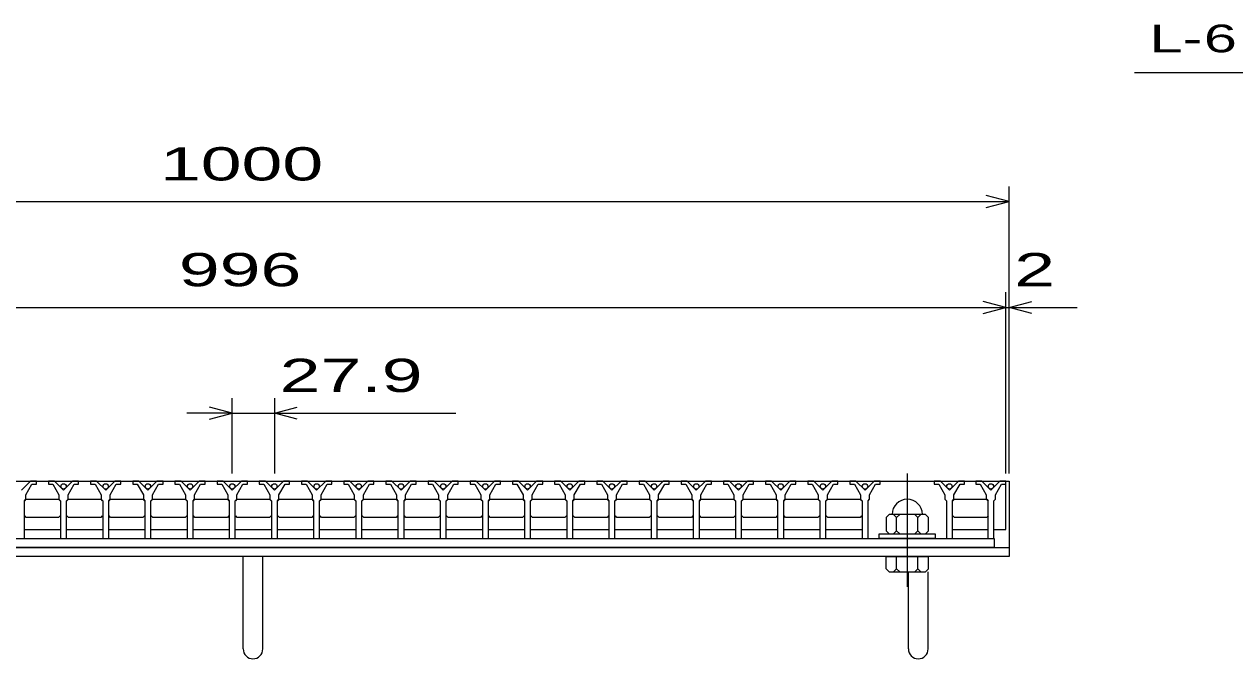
# Model space of a CAD drawing. Units: millimetres, scale not verified. Extents: x -1820 to 1731, y -1282 to 1054.
# Drawn here: x -1001 to -201, y -640 to -220 of the extents above; entities that cross this region are included whole.
import ezdxf
from ezdxf.enums import TextEntityAlignment as Align

# ---------------------------------------------------------------- set-up
doc = ezdxf.new("R2010")
doc.units = ezdxf.units.MM
doc.header["$LTSCALE"] = 10
doc.linetypes.add('CHAIN', pattern=[18.5, 12, -1.5, 3.5, -1.5])
for name, color, linetype, lineweight in [('16', 3, 'Continuous', 25), ('19', 6, 'Continuous', 25), ('22', 2, 'Continuous', 25)]:
    doc.layers.add(name, color=color, linetype=linetype, lineweight=lineweight)
doc.styles.add('ベクトル', font='')
doc.styles.get('ベクトル').set_extended_font_data('ベクトル')

msp = doc.modelspace()

# ---------------------------------------------------------------- linework, layer by layer
at = {"layer": '16', "linetype": 'CHAIN'}
msp.add_line((-417.3, -517), (-417.3, -592), dxfattribs=at)
at = {"layer": '16'}
for p, q in [((-1348, -522), (-352, -522)), ((-997.2, -522), (-1003.2, -528)), ((-1000.2, -531), (-996.2, -524)), ((-993.2, -522), (-997.2, -522)), ((-996.2, -524), (-993.2, -524)), ((-993.2, -524), (-993.2, -522)), ((-985.3, -522), (-985.3, -524)), ((-981.3, -522), (-985.3, -522)), ((-985.3, -524), (-982.3, -524)), ((-982.3, -524), (-978.3, -531)), ((-975.3, -528), (-981.3, -522)), ((-969.3, -522), (-975.3, -528)), ((-972.3, -531), (-968.3, -524)), ((-965.3, -522), (-969.3, -522)), ((-968.3, -524), (-965.3, -524)), ((-965.3, -524), (-965.3, -522)), ((-957.4, -522), (-957.4, -524)), ((-953.4, -522), (-957.4, -522)), ((-957.4, -524), (-954.4, -524)), ((-954.4, -524), (-950.4, -531)), ((-947.4, -528), (-953.4, -522)), ((-941.4, -522), (-947.4, -528)), ((-944.4, -531), (-940.4, -524)), ((-937.4, -522), (-941.4, -522)), ((-940.4, -524), (-937.4, -524)), ((-937.4, -524), (-937.4, -522)), ((-929.5, -522), (-929.5, -524)), ((-925.5, -522), (-929.5, -522)), ((-929.5, -524), (-926.5, -524)), ((-926.5, -524), (-922.5, -531)), ((-919.5, -528), (-925.5, -522)), ((-913.5, -522), (-919.5, -528)), ((-916.5, -531), (-912.5, -524)), ((-909.5, -522), (-913.5, -522)), ((-912.5, -524), (-909.5, -524)), ((-909.5, -524), (-909.5, -522)), ((-901.6, -522), (-901.6, -524)), ((-897.6, -522), (-901.6, -522)), ((-901.6, -524), (-898.6, -524)), ((-898.6, -524), (-894.6, -531)), ((-891.6, -528), (-897.6, -522)), ((-885.6, -522), (-891.6, -528)), ((-888.6, -531), (-884.6, -524)), ((-881.6, -522), (-885.6, -522)), ((-884.6, -524), (-881.6, -524)), ((-881.6, -524), (-881.6, -522)), ((-873.7, -522), (-873.7, -524)), ((-869.7, -522), (-873.7, -522)), ((-873.7, -524), (-870.7, -524)), ((-870.7, -524), (-866.7, -531)), ((-863.7, -528), (-869.7, -522)), ((-857.7, -522), (-863.7, -528)), ((-860.7, -531), (-856.7, -524)), ((-853.7, -522), (-857.7, -522)), ((-856.7, -524), (-853.7, -524)), ((-853.7, -524), (-853.7, -522)), ((-845.8, -522), (-845.8, -524)), ((-841.8, -522), (-845.8, -522)), ((-845.8, -524), (-842.8, -524)), ((-842.8, -524), (-838.8, -531)), ((-835.8, -528), (-841.8, -522)), ((-829.8, -522), (-835.8, -528)), ((-832.8, -531), (-828.8, -524)), ((-825.8, -522), (-829.8, -522)), ((-828.8, -524), (-825.8, -524)), ((-825.8, -524), (-825.8, -522)), ((-817.9, -522), (-817.9, -524)), ((-813.9, -522), (-817.9, -522)), ((-817.9, -524), (-814.9, -524)), ((-814.9, -524), (-810.9, -531)), ((-807.9, -528), (-813.9, -522)), ((-801.9, -522), (-807.9, -528)), ((-804.9, -531), (-800.9, -524)), ((-797.9, -522), (-801.9, -522)), ((-800.9, -524), (-797.9, -524)), ((-797.9, -524), (-797.9, -522)), ((-790, -522), (-790, -524)), ((-786, -522), (-790, -522)), ((-790, -524), (-787, -524)), ((-787, -524), (-783, -531)), ((-780, -528), (-786, -522)), ((-774, -522), (-780, -528)), ((-777, -531), (-773, -524)), ((-770, -522), (-774, -522)), ((-773, -524), (-770, -524)), ((-770, -524), (-770, -522)), ((-762.1, -522), (-762.1, -524)), ((-758.1, -522), (-762.1, -522)), ((-762.1, -524), (-759.1, -524)), ((-759.1, -524), (-755.1, -531)), ((-752.1, -528), (-758.1, -522)), ((-746.1, -522), (-752.1, -528)), ((-749.1, -531), (-745.1, -524)), ((-742.1, -522), (-746.1, -522)), ((-745.1, -524), (-742.1, -524)), ((-742.1, -524), (-742.1, -522)), ((-734.2, -522), (-734.2, -524)), ((-730.2, -522), (-734.2, -522)), ((-734.2, -524), (-731.2, -524)), ((-731.2, -524), (-727.2, -531)), ((-724.2, -528), (-730.2, -522)), ((-718.2, -522), (-724.2, -528)), ((-721.2, -531), (-717.2, -524)), ((-714.2, -522), (-718.2, -522)), ((-717.2, -524), (-714.2, -524)), ((-714.2, -524), (-714.2, -522)), ((-706.3, -522), (-706.3, -524)), ((-702.3, -522), (-706.3, -522)), ((-706.3, -524), (-703.3, -524)), ((-703.3, -524), (-699.3, -531)), ((-696.3, -528), (-702.3, -522)), ((-690.3, -522), (-696.3, -528)), ((-693.3, -531), (-689.3, -524)), ((-686.3, -522), (-690.3, -522)), ((-689.3, -524), (-686.3, -524)), ((-686.3, -524), (-686.3, -522)), ((-678.4, -522), (-678.4, -524)), ((-674.4, -522), (-678.4, -522)), ((-678.4, -524), (-675.4, -524)), ((-675.4, -524), (-671.4, -531)), ((-668.4, -528), (-674.4, -522)), ((-662.4, -522), (-668.4, -528)), ((-665.4, -531), (-661.4, -524)), ((-658.4, -522), (-662.4, -522)), ((-661.4, -524), (-658.4, -524)), ((-658.4, -524), (-658.4, -522)), ((-650.5, -522), (-650.5, -524)), ((-646.5, -522), (-650.5, -522)), ((-650.5, -524), (-647.5, -524)), ((-647.5, -524), (-643.5, -531)), ((-640.5, -528), (-646.5, -522)), ((-634.5, -522), (-640.5, -528)), ((-637.5, -531), (-633.5, -524)), ((-630.5, -522), (-634.5, -522)), ((-633.5, -524), (-630.5, -524)), ((-630.5, -524), (-630.5, -522)), ((-622.6, -522), (-622.6, -524)), ((-618.6, -522), (-622.6, -522)), ((-622.6, -524), (-619.6, -524)), ((-619.6, -524), (-615.6, -531)), ((-612.6, -528), (-618.6, -522)), ((-606.6, -522), (-612.6, -528)), ((-609.6, -531), (-605.6, -524)), ((-602.6, -522), (-606.6, -522)), ((-605.6, -524), (-602.6, -524)), ((-602.6, -524), (-602.6, -522)), ((-594.7, -522), (-594.7, -524)), ((-590.7, -522), (-594.7, -522)), ((-594.7, -524), (-591.7, -524)), ((-591.7, -524), (-587.7, -531)), ((-584.7, -528), (-590.7, -522)), ((-578.7, -522), (-584.7, -528)), ((-581.7, -531), (-577.7, -524)), ((-574.7, -522), (-578.7, -522)), ((-577.7, -524), (-574.7, -524)), ((-574.7, -524), (-574.7, -522)), ((-566.8, -522), (-566.8, -524)), ((-562.8, -522), (-566.8, -522)), ((-566.8, -524), (-563.8, -524)), ((-563.8, -524), (-559.8, -531)), ((-556.8, -528), (-562.8, -522)), ((-550.8, -522), (-556.8, -528)), ((-553.8, -531), (-549.8, -524)), ((-546.8, -522), (-550.8, -522)), ((-549.8, -524), (-546.8, -524)), ((-546.8, -524), (-546.8, -522)), ((-538.9, -522), (-538.9, -524)), ((-534.9, -522), (-538.9, -522)), ((-538.9, -524), (-535.9, -524)), ((-535.9, -524), (-531.9, -531)), ((-528.9, -528), (-534.9, -522)), ((-522.9, -522), (-528.9, -528)), ((-525.9, -531), (-521.9, -524)), ((-518.9, -522), (-522.9, -522)), ((-521.9, -524), (-518.9, -524)), ((-518.9, -524), (-518.9, -522)), ((-511, -522), (-511, -524)), ((-507, -522), (-511, -522)), ((-511, -524), (-508, -524)), ((-508, -524), (-504, -531)), ((-501, -528), (-507, -522)), ((-495, -522), (-501, -528)), ((-498, -531), (-494, -524)), ((-491, -522), (-495, -522)), ((-494, -524), (-491, -524)), ((-491, -524), (-491, -522)), ((-483.1, -522), (-483.1, -524)), ((-479.1, -522), (-483.1, -522)), ((-483.1, -524), (-480.1, -524)), ((-480.1, -524), (-476.1, -531)), ((-473.1, -528), (-479.1, -522)), ((-467.1, -522), (-473.1, -528)), ((-470.1, -531), (-466.1, -524)), ((-463.1, -522), (-467.1, -522)), ((-466.1, -524), (-463.1, -524)), ((-463.1, -524), (-463.1, -522)), ((-455.2, -522), (-455.2, -524)), ((-451.2, -522), (-455.2, -522)), ((-455.2, -524), (-452.2, -524)), ((-452.2, -524), (-448.2, -531)), ((-445.2, -528), (-451.2, -522)), ((-439.2, -522), (-445.2, -528)), ((-442.2, -531), (-438.2, -524)), ((-435.2, -522), (-439.2, -522)), ((-438.2, -524), (-435.2, -524)), ((-435.2, -524), (-435.2, -522)), ((-399.4, -522), (-399.4, -524)), ((-395.4, -522), (-399.4, -522)), ((-399.4, -524), (-396.4, -524)), ((-396.4, -524), (-392.4, -531)), ((-389.4, -528), (-395.4, -522)), ((-383.4, -522), (-389.4, -528)), ((-386.4, -531), (-382.4, -524)), ((-379.4, -522), (-383.4, -522)), ((-382.4, -524), (-379.4, -524)), ((-379.4, -524), (-379.4, -522)), ((-372, -522), (-372, -524)), ((-368, -522), (-372, -522)), ((-372, -524), (-369, -524)), ((-369, -524), (-365, -531)), ((-362, -528), (-368, -522)), ((-356, -522), (-362, -528)), ((-359, -531), (-355, -524)), ((-352, -522), (-356, -522)), ((-355, -524), (-352, -524)), ((-352, -524), (-352, -522)), ((-352, -554), (-352, -522)), ((-1001.2, -535), (-1000.2, -534)), ((-1001.2, -560), (-1001.2, -535)), ((-1000.95, -535), (-999.95, -534)), ((-1000.2, -534), (-1000.2, -531)), ((-999.95, -534), (-978.55, -534)), ((-978.55, -534), (-977.55, -535)), ((-978.3, -531), (-978.3, -534)), ((-978.3, -534), (-977.3, -535)), ((-977.3, -535), (-977.3, -560)), ((-973.3, -535), (-972.3, -534)), ((-973.3, -560), (-973.3, -535)), ((-973.05, -535), (-972.05, -534)), ((-972.3, -534), (-972.3, -531)), ((-972.05, -534), (-950.65, -534)), ((-950.65, -534), (-949.65, -535)), ((-950.4, -531), (-950.4, -534)), ((-950.4, -534), (-949.4, -535)), ((-949.4, -535), (-949.4, -560)), ((-945.4, -535), (-944.4, -534)), ((-945.4, -560), (-945.4, -535)), ((-945.15, -535), (-944.15, -534)), ((-944.4, -534), (-944.4, -531)), ((-944.15, -534), (-922.75, -534)), ((-922.75, -534), (-921.75, -535)), ((-922.5, -531), (-922.5, -534)), ((-922.5, -534), (-921.5, -535)), ((-921.5, -535), (-921.5, -560)), ((-917.5, -535), (-916.5, -534)), ((-917.5, -560), (-917.5, -535)), ((-917.25, -535), (-916.25, -534)), ((-916.5, -534), (-916.5, -531)), ((-916.25, -534), (-894.85, -534)), ((-894.85, -534), (-893.85, -535)), ((-894.6, -531), (-894.6, -534)), ((-894.6, -534), (-893.6, -535)), ((-893.6, -535), (-893.6, -560)), ((-889.6, -535), (-888.6, -534)), ((-889.6, -560), (-889.6, -535)), ((-889.35, -535), (-888.35, -534)), ((-888.6, -534), (-888.6, -531)), ((-888.35, -534), (-866.95, -534)), ((-866.95, -534), (-865.95, -535)), ((-866.7, -531), (-866.7, -534)), ((-866.7, -534), (-865.7, -535)), ((-865.7, -535), (-865.7, -560)), ((-861.7, -535), (-860.7, -534)), ((-861.7, -560), (-861.7, -535)), ((-861.45, -535), (-860.45, -534)), ((-860.7, -534), (-860.7, -531)), ((-860.45, -534), (-839.05, -534)), ((-839.05, -534), (-838.05, -535)), ((-838.8, -531), (-838.8, -534)), ((-838.8, -534), (-837.8, -535)), ((-837.8, -535), (-837.8, -560)), ((-833.8, -535), (-832.8, -534)), ((-833.8, -560), (-833.8, -535)), ((-833.55, -535), (-832.55, -534)), ((-832.8, -534), (-832.8, -531)), ((-832.55, -534), (-811.15, -534)), ((-811.15, -534), (-810.15, -535)), ((-810.9, -531), (-810.9, -534)), ((-810.9, -534), (-809.9, -535)), ((-809.9, -535), (-809.9, -560)), ((-805.9, -535), (-804.9, -534)), ((-805.9, -560), (-805.9, -535)), ((-805.65, -535), (-804.65, -534)), ((-804.9, -534), (-804.9, -531)), ((-804.65, -534), (-783.25, -534)), ((-783.25, -534), (-782.25, -535)), ((-783, -531), (-783, -534)), ((-783, -534), (-782, -535)), ((-782, -535), (-782, -560)), ((-778, -535), (-777, -534)), ((-778, -560), (-778, -535)), ((-777.75, -535), (-776.75, -534)), ((-777, -534), (-777, -531)), ((-776.75, -534), (-755.35, -534)), ((-755.35, -534), (-754.35, -535)), ((-755.1, -531), (-755.1, -534)), ((-755.1, -534), (-754.1, -535)), ((-754.1, -535), (-754.1, -560)), ((-750.1, -535), (-749.1, -534)), ((-750.1, -560), (-750.1, -535)), ((-749.85, -535), (-748.85, -534)), ((-749.1, -534), (-749.1, -531)), ((-748.85, -534), (-727.45, -534)), ((-727.45, -534), (-726.45, -535)), ((-727.2, -531), (-727.2, -534)), ((-727.2, -534), (-726.2, -535)), ((-726.2, -535), (-726.2, -560)), ((-722.2, -535), (-721.2, -534)), ((-722.2, -560), (-722.2, -535)), ((-721.95, -535), (-720.95, -534)), ((-721.2, -534), (-721.2, -531)), ((-720.95, -534), (-699.55, -534)), ((-699.55, -534), (-698.55, -535)), ((-699.3, -531), (-699.3, -534)), ((-699.3, -534), (-698.3, -535)), ((-698.3, -535), (-698.3, -560)), ((-694.3, -535), (-693.3, -534)), ((-694.3, -560), (-694.3, -535)), ((-694.05, -535), (-693.05, -534)), ((-693.3, -534), (-693.3, -531)), ((-693.05, -534), (-671.65, -534)), ((-671.65, -534), (-670.65, -535)), ((-671.4, -531), (-671.4, -534)), ((-671.4, -534), (-670.4, -535)), ((-670.4, -535), (-670.4, -560)), ((-666.4, -535), (-665.4, -534)), ((-666.4, -560), (-666.4, -535)), ((-666.15, -535), (-665.15, -534)), ((-665.4, -534), (-665.4, -531)), ((-665.15, -534), (-643.75, -534)), ((-643.75, -534), (-642.75, -535)), ((-643.5, -531), (-643.5, -534)), ((-643.5, -534), (-642.5, -535)), ((-642.5, -535), (-642.5, -560)), ((-638.5, -535), (-637.5, -534)), ((-638.5, -560), (-638.5, -535)), ((-638.25, -535), (-637.25, -534)), ((-637.5, -534), (-637.5, -531)), ((-637.25, -534), (-615.85, -534)), ((-615.85, -534), (-614.85, -535)), ((-615.6, -531), (-615.6, -534)), ((-615.6, -534), (-614.6, -535)), ((-614.6, -535), (-614.6, -560)), ((-610.6, -535), (-609.6, -534)), ((-610.6, -560), (-610.6, -535)), ((-610.35, -535), (-609.35, -534)), ((-609.6, -534), (-609.6, -531)), ((-609.35, -534), (-587.95, -534)), ((-587.95, -534), (-586.95, -535)), ((-587.7, -531), (-587.7, -534)), ((-587.7, -534), (-586.7, -535)), ((-586.7, -535), (-586.7, -560)), ((-582.7, -535), (-581.7, -534)), ((-582.7, -560), (-582.7, -535)), ((-582.45, -535), (-581.45, -534)), ((-581.7, -534), (-581.7, -531)), ((-581.45, -534), (-560.05, -534)), ((-560.05, -534), (-559.05, -535)), ((-559.8, -531), (-559.8, -534)), ((-559.8, -534), (-558.8, -535)), ((-558.8, -535), (-558.8, -560)), ((-554.8, -535), (-553.8, -534)), ((-554.8, -560), (-554.8, -535)), ((-554.55, -535), (-553.55, -534)), ((-553.8, -534), (-553.8, -531)), ((-553.55, -534), (-532.15, -534)), ((-532.15, -534), (-531.15, -535)), ((-531.9, -531), (-531.9, -534)), ((-531.9, -534), (-530.9, -535)), ((-530.9, -535), (-530.9, -560)), ((-526.9, -535), (-525.9, -534)), ((-526.9, -560), (-526.9, -535)), ((-526.65, -535), (-525.65, -534)), ((-525.9, -534), (-525.9, -531)), ((-525.65, -534), (-504.25, -534)), ((-504.25, -534), (-503.25, -535)), ((-504, -531), (-504, -534)), ((-504, -534), (-503, -535)), ((-503, -535), (-503, -560)), ((-499, -535), (-498, -534)), ((-499, -560), (-499, -535)), ((-498.75, -535), (-497.75, -534)), ((-498, -534), (-498, -531)), ((-497.75, -534), (-476.35, -534)), ((-476.35, -534), (-475.35, -535)), ((-476.1, -531), (-476.1, -534)), ((-476.1, -534), (-475.1, -535)), ((-475.1, -535), (-475.1, -560)), ((-471.1, -535), (-470.1, -534)), ((-471.1, -560), (-471.1, -535)), ((-470.85, -535), (-469.85, -534)), ((-470.1, -534), (-470.1, -531)), ((-469.85, -534), (-448.45, -534)), ((-448.45, -534), (-447.45, -535)), ((-448.2, -531), (-448.2, -534)), ((-448.2, -534), (-447.2, -535)), ((-447.2, -535), (-447.2, -560)), ((-443.2, -535), (-442.2, -534)), ((-443.2, -560), (-443.2, -535)), ((-442.2, -534), (-442.2, -531)), ((-392.4, -531), (-392.4, -534)), ((-392.4, -534), (-391.4, -535)), ((-391.4, -535), (-391.4, -560)), ((-387.4, -535), (-386.4, -534)), ((-387.4, -560), (-387.4, -535)), ((-387.15, -535), (-386.15, -534)), ((-386.4, -534), (-386.4, -531)), ((-386.15, -534), (-364.75, -534)), ((-365, -531), (-365, -534)), ((-365, -534), (-364, -535)), ((-364.75, -534), (-363.75, -535)), ((-364, -535), (-364, -560)), ((-360, -535), (-359, -534)), ((-360, -560), (-360, -535)), ((-359, -534), (-359, -531)), ((-429.3, -544), (-431.3, -546)), ((-405.3, -544), (-429.3, -544)), ((-424.3, -546), (-426.3, -544)), ((-422.3, -544), (-424.3, -546)), ((-410.3, -546), (-412.3, -544)), ((-408.3, -544), (-410.3, -546)), ((-403.3, -546), (-405.3, -544)), ((-999.95, -546), (-1000.95, -545)), ((-978.55, -546), (-999.95, -546)), ((-977.55, -545), (-978.55, -546)), ((-972.05, -546), (-973.05, -545)), ((-950.65, -546), (-972.05, -546)), ((-949.65, -545), (-950.65, -546)), ((-944.15, -546), (-945.15, -545)), ((-922.75, -546), (-944.15, -546)), ((-921.75, -545), (-922.75, -546)), ((-916.25, -546), (-917.25, -545)), ((-894.85, -546), (-916.25, -546)), ((-893.85, -545), (-894.85, -546)), ((-888.35, -546), (-889.35, -545)), ((-866.95, -546), (-888.35, -546)), ((-865.95, -545), (-866.95, -546)), ((-860.45, -546), (-861.45, -545)), ((-839.05, -546), (-860.45, -546)), ((-838.05, -545), (-839.05, -546)), ((-832.55, -546), (-833.55, -545)), ((-811.15, -546), (-832.55, -546)), ((-810.15, -545), (-811.15, -546)), ((-804.65, -546), (-805.65, -545)), ((-783.25, -546), (-804.65, -546)), ((-782.25, -545), (-783.25, -546)), ((-776.75, -546), (-777.75, -545)), ((-755.35, -546), (-776.75, -546)), ((-754.35, -545), (-755.35, -546)), ((-748.85, -546), (-749.85, -545)), ((-727.45, -546), (-748.85, -546)), ((-726.45, -545), (-727.45, -546)), ((-720.95, -546), (-721.95, -545)), ((-699.55, -546), (-720.95, -546)), ((-698.55, -545), (-699.55, -546)), ((-693.05, -546), (-694.05, -545)), ((-671.65, -546), (-693.05, -546)), ((-670.65, -545), (-671.65, -546)), ((-665.15, -546), (-666.15, -545)), ((-643.75, -546), (-665.15, -546)), ((-642.75, -545), (-643.75, -546)), ((-637.25, -546), (-638.25, -545)), ((-615.85, -546), (-637.25, -546)), ((-614.85, -545), (-615.85, -546)), ((-609.35, -546), (-610.35, -545)), ((-587.95, -546), (-609.35, -546)), ((-586.95, -545), (-587.95, -546)), ((-581.45, -546), (-582.45, -545)), ((-560.05, -546), (-581.45, -546)), ((-559.05, -545), (-560.05, -546)), ((-553.55, -546), (-554.55, -545)), ((-532.15, -546), (-553.55, -546)), ((-531.15, -545), (-532.15, -546)), ((-525.65, -546), (-526.65, -545)), ((-504.25, -546), (-525.65, -546)), ((-503.25, -545), (-504.25, -546)), ((-497.75, -546), (-498.75, -545)), ((-476.35, -546), (-497.75, -546)), ((-475.35, -545), (-476.35, -546)), ((-469.85, -546), (-470.85, -545)), ((-448.45, -546), (-469.85, -546)), ((-447.45, -545), (-448.45, -546)), ((-431.3, -546), (-431.3, -555)), ((-424.3, -555), (-424.3, -546)), ((-410.3, -555), (-410.3, -546)), ((-403.3, -555), (-403.3, -546)), ((-386.15, -546), (-387.15, -545)), ((-364.75, -546), (-386.15, -546)), ((-363.75, -545), (-364.75, -546)), ((-1340.25, -560), (-359.75, -560)), ((-1005.2, -560), (-1001.2, -560)), ((-1000.95, -554), (-977.55, -554)), ((-977.3, -560), (-973.3, -560)), ((-973.05, -554), (-949.65, -554)), ((-949.4, -560), (-945.4, -560)), ((-945.15, -554), (-921.75, -554)), ((-921.5, -560), (-917.5, -560)), ((-917.25, -554), (-893.85, -554)), ((-893.6, -560), (-889.6, -560)), ((-889.35, -554), (-865.95, -554)), ((-865.7, -560), (-861.7, -560)), ((-861.45, -554), (-838.05, -554)), ((-837.8, -560), (-833.8, -560)), ((-833.55, -554), (-810.15, -554)), ((-809.9, -560), (-805.9, -560)), ((-805.65, -554), (-782.25, -554)), ((-782, -560), (-778, -560)), ((-777.75, -554), (-754.35, -554)), ((-754.1, -560), (-750.1, -560)), ((-749.85, -554), (-726.45, -554)), ((-726.2, -560), (-722.2, -560)), ((-721.95, -554), (-698.55, -554)), ((-698.3, -560), (-694.3, -560)), ((-694.05, -554), (-670.65, -554)), ((-670.4, -560), (-666.4, -560)), ((-666.15, -554), (-642.75, -554)), ((-642.5, -560), (-638.5, -560)), ((-638.25, -554), (-614.85, -554)), ((-614.6, -560), (-610.6, -560)), ((-610.35, -554), (-586.95, -554)), ((-586.7, -560), (-582.7, -560)), ((-582.45, -554), (-559.05, -554)), ((-558.8, -560), (-554.8, -560)), ((-554.55, -554), (-531.15, -554)), ((-530.9, -560), (-526.9, -560)), ((-526.65, -554), (-503.25, -554)), ((-503, -560), (-499, -560)), ((-498.75, -554), (-475.35, -554)), ((-475.1, -560), (-471.1, -560)), ((-470.85, -554), (-447.45, -554)), ((-447.2, -560), (-443.2, -560)), ((-435.8, -560), (-435.8, -557)), ((-435.8, -557), (-398.8, -557)), ((-398.8, -560), (-435.8, -560)), ((-431.3, -555), (-429.3, -557)), ((-426.3, -557), (-424.3, -555)), ((-424.3, -555), (-422.3, -557)), ((-412.3, -557), (-410.3, -555)), ((-410.3, -555), (-408.3, -557)), ((-405.3, -557), (-403.3, -555)), ((-398.8, -557), (-398.8, -560)), ((-391.4, -560), (-387.4, -560)), ((-387.15, -554), (-364.25, -554)), ((-364, -560), (-360, -560)), ((-359.75, -554), (-352, -554)), ((-359.75, -560), (-359.75, -566)), ((-359.75, -566), (-1340.25, -566))]:
    msp.add_line(p, q, dxfattribs=at)
for centre in [(-975.3, -525.5), (-947.4, -525.5), (-919.5, -525.5), (-891.6, -525.5), (-863.7, -525.5), (-835.8, -525.5), (-807.9, -525.5), (-780, -525.5), (-752.1, -525.5), (-724.2, -525.5), (-696.3, -525.5), (-668.4, -525.5), (-640.5, -525.5), (-612.6, -525.5), (-584.7, -525.5), (-556.8, -525.5), (-528.9, -525.5), (-501, -525.5), (-473.1, -525.5), (-445.2, -525.5), (-389.4, -525.5), (-362, -525.5)]:
    msp.add_circle(centre, 1.8, dxfattribs=at)
msp.add_arc((-417.3, -544), 10, 0, 180, dxfattribs=at)
at = {"layer": '19'}
for p, q in [((-352, -522), (-350, -522)), ((-350, -522), (-350, -566)), ((-1350, -566), (-350, -566)), ((-350, -566), (-350, -572)), ((-350, -572), (-1350, -572)), ((-856.5, -633.11), (-856.5, -572)), ((-843.5, -633.11), (-843.5, -572)), ((-431.3, -580), (-431.3, -572)), ((-431.3, -572), (-403.3, -572)), ((-424.3, -580), (-424.3, -572)), ((-410.3, -580), (-410.3, -572)), ((-403.3, -580), (-403.3, -572)), ((-431.3, -580), (-429.3, -582)), ((-429.3, -582), (-405.3, -582)), ((-424.3, -580), (-426.3, -582)), ((-422.3, -582), (-424.3, -580)), ((-416.5, -633.11), (-416.5, -582)), ((-410.3, -580), (-412.3, -582)), ((-408.3, -582), (-410.3, -580)), ((-405.3, -582), (-403.3, -580)), ((-403.5, -633.11), (-403.5, -582))]:
    msp.add_line(p, q, dxfattribs=at)
for centre in [(-850, -633.11), (-410, -633.11)]:
    msp.add_arc(centre, 6.5, 180, 0, dxfattribs=at)
at = {"layer": '22', "color": 4}
for p, q in [((-267, -251.5), (-67, -251.5)), ((-350, -517), (-350, -327)), ((-350, -337), (-365, -333)), ((-1350, -337), (-350, -337)), ((-365, -341), (-350, -337)), ((-352, -517), (-352, -397)), ((-350, -517), (-350, -397)), ((-1348, -407), (-352, -407)), ((-352, -407), (-367, -403)), ((-367, -411), (-352, -407)), ((-352, -407), (-350, -407)), ((-350, -407), (-335, -403)), ((-335, -411), (-350, -407)), ((-350, -407), (-305, -407)), ((-863.7, -517), (-863.7, -467)), ((-835.8, -467), (-835.8, -517)), ((-863.7, -477), (-893.7, -477)), ((-863.7, -477), (-878.7, -473)), ((-878.7, -481), (-863.7, -477)), ((-863.7, -477), (-835.8, -477)), ((-835.8, -477), (-820.8, -473)), ((-820.8, -481), (-835.8, -477)), ((-835.8, -477), (-715.8, -477))]:
    msp.add_line(p, q, dxfattribs=at)

# ---------------------------------------------------------------- texts
at = {"layer": '22', "style": 'ベクトル'}
for s, height, width, p in [('L-', 18.33, 1.6, (-257, -229)), (' 6 ', 18.33, 1.6, (-232, -229)), (' 1000 ', 21.99, 1.65, (-925, -312)), (' 996 ', 21.99, 1.65, (-912.5, -382)), (' 2 ', 21.99, 1.65, (-360, -382)), (' 27.9 ', 21.99, 1.65, (-845.8, -452))]:
    msp.add_text(s, height=height, dxfattribs=dict(at, width=width)).set_placement(p, align=Align.MIDDLE_LEFT)

doc.saveas('drawing.dxf')
